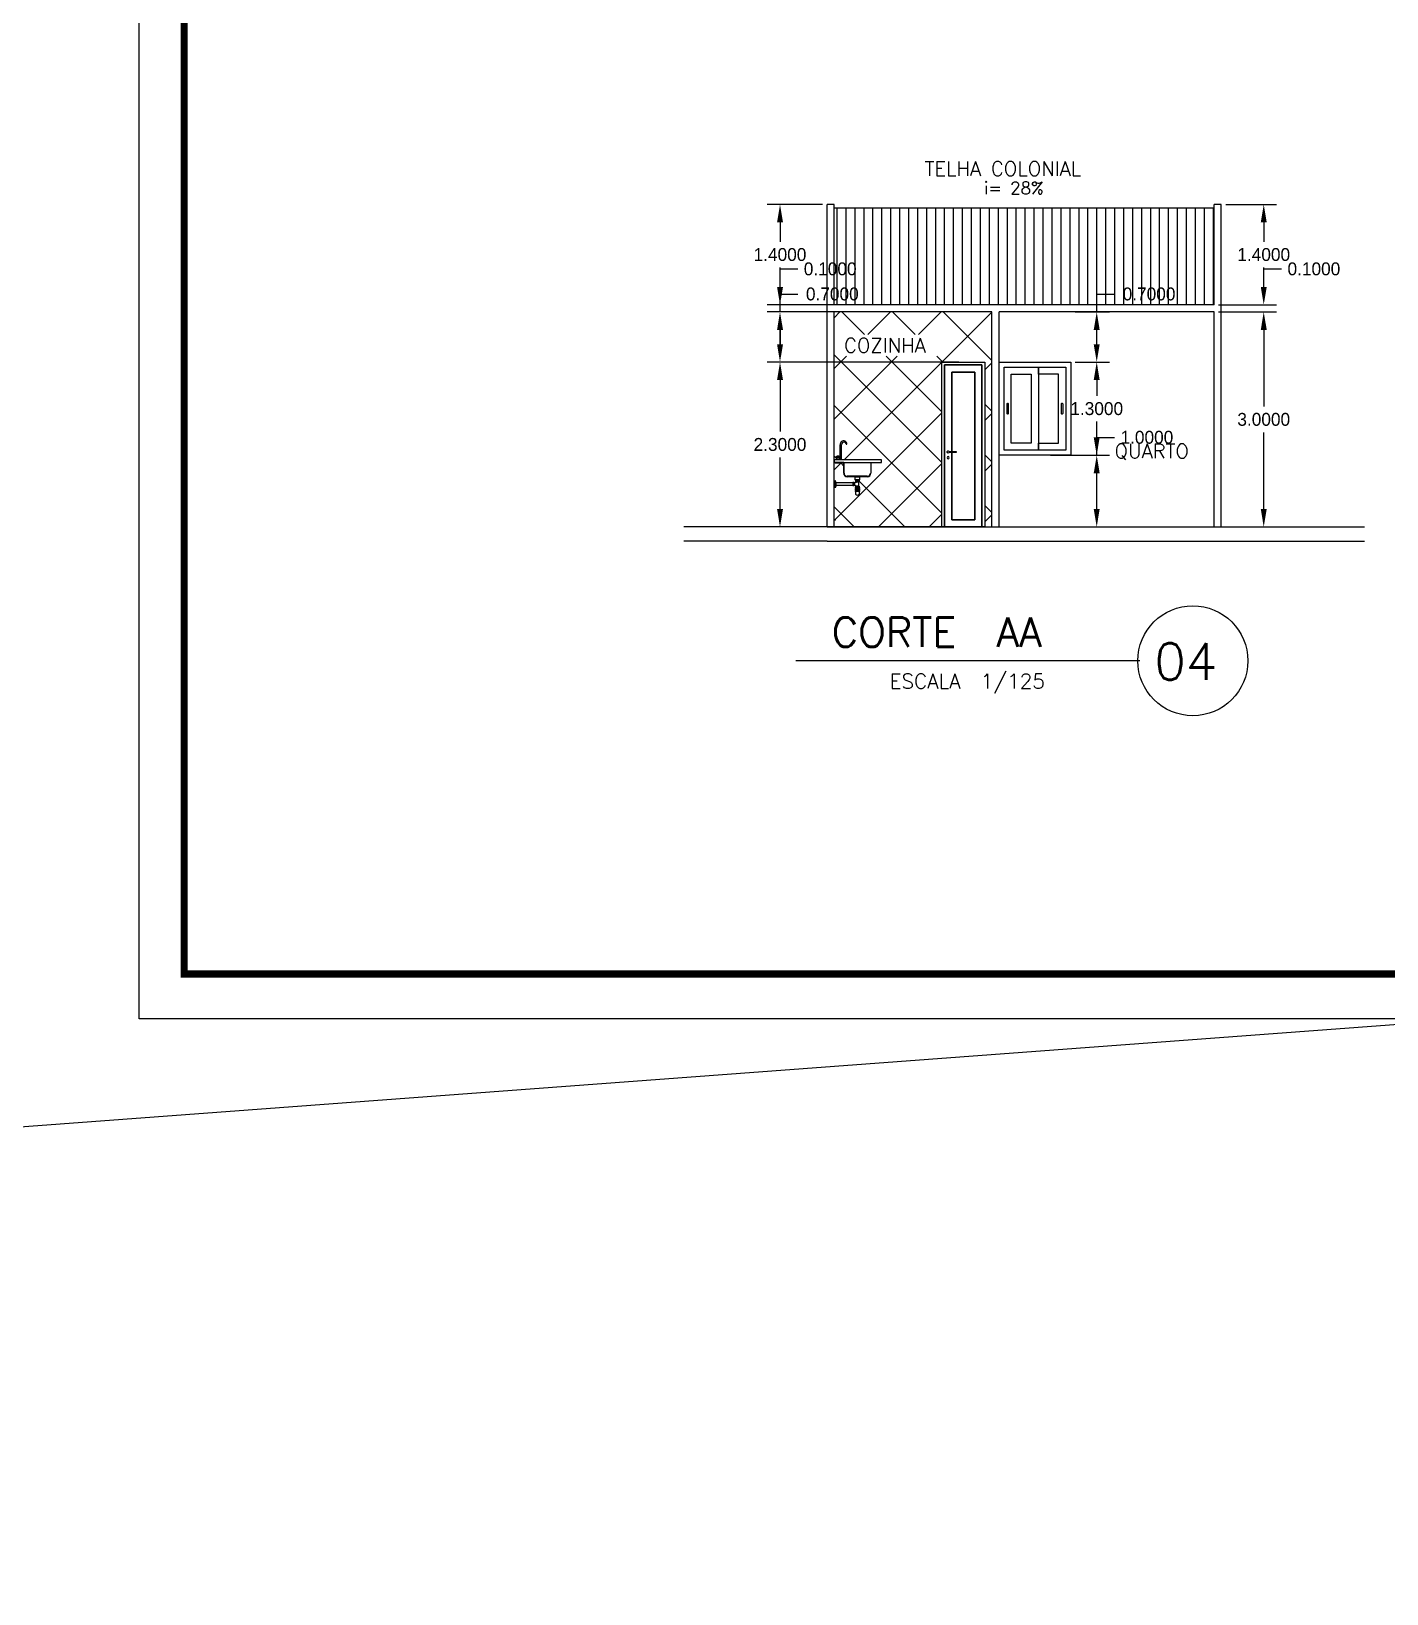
# Model space of a CAD drawing. Extents: x 1223 to 2114, y 507 to 973.
# Drawn here: x 1604.08 to 1622.99, y 608.62 to 630.42 of the extents above; entities that cross this region are included whole.
import ezdxf

# ---------------------------------------------------------------- set-up
doc = ezdxf.new("R2010")
doc.units = 0
doc.header["$MEASUREMENT"] = 0
doc.layers.get('0').update_dxf_attribs({"linetype": 'CONTINUOUS'})
doc.layers.get('DEFPOINTS').update_dxf_attribs({"linetype": 'CONTINUOUS'})
for name, color, linetype in [('BANHO_COZINHA', 7, 'CONTINUOUS'), ('ESQUADRIAS_TIGRE', 7, 'CONTINUOUS'), ('JANELAS', 8, 'CONTINUOUS'), ('JANELAS_INTERNO', 2, 'CONTINUOUS'), ('PAREDE', 2, 'CONTINUOUS'), ('PAREDES', 2, 'CONTINUOUS'), ('REBAIXO', 8, 'CONTINUOUS')]:
    doc.layers.add(name, color=color, linetype=linetype)
doc.styles.add('PADRAO_TXT', font='romans.shx')
doc.styles.add('ROMANS', font='romans', dxfattribs={"height": 0.1})
doc.dimstyles.get("Standard").update_dxf_attribs({"dimtxt": 0.18, "dimasz": 0.18, "dimexe": 0.18, "dimexo": 0.0625, "dimgap": 0.09, "dimtad": 0, "dimtih": 1, "dimtoh": 1, "dimdec": 4, "dimzin": 0, "dimdsep": 46, "dimtxsty": 'Standard', "dimcen": 0.09, "dimadec": 0, "dimazin": 0, "dimtfac": 1, "dimtdec": 4, "dimtofl": 0, "dimtmove": 0, "dimatfit": 3, "dimfxl": 0, "dimtolj": 1, "dimtzin": 0, "dimarcsym": 0})

# ---------------------------------------------------------------- blocks, each defined once
blk = doc.blocks.new('*U20')
at = {"layer": 'ESQUADRIAS_TIGRE', "linetype": 'Continuous', "flags": 128}
for points in [[(0.04, 2.26), (0.04, 0), (0.56, 0), (0.56, 2.26)], [(0.14, 2.16), (0.14, 0.1), (0.46, 0.1), (0.46, 2.16)]]:
    blk.add_lwpolyline(points, close=True, dxfattribs=at)
blk = doc.blocks.new('*U21')
at = {"layer": 'ESQUADRIAS_TIGRE', "linetype": 'Continuous'}
for points in [[(0, 2.3), (0, 0), (0.04, 0), (0.04, 2.26), (0.56, 2.26), (0.56, 0), (0.6, 0), (0.6, 2.3)], [(0.14, 2.16), (0.46, 2.16), (0.46, 0.1), (0.14, 0.1)]]:
    blk.add_lwpolyline(points, close=True, dxfattribs=at)
at = {"layer": 'ESQUADRIAS_TIGRE'}
blk.add_blockref('*U20', (0, 0), dxfattribs=at)
blk = doc.blocks.new('MACANETA_GU_ESQ')
at = {"layer": 'ESQUADRIAS_TIGRE', "linetype": 'Continuous', "flags": 128}
blk.add_lwpolyline([(0, -0.015, 0.414214), (0.015, 0, 0.414214), (0, 0.015), (0, 0.015, 0.268682), (-0.013, 0.007), (-0.052, 0.007), (-0.106, 0.007, 0.414214), (-0.114, 0, 0.414214), (-0.106, -0.008), (-0.052, -0.008), (-0.013, -0.008), (-0.013, -0.008, 0.267224), (0, -0.015)], format="xyb", close=True, dxfattribs=at)
at = {"layer": 'ESQUADRIAS_TIGRE', "linetype": 'Continuous'}
blk.add_circle((0, -0.08), 0.015, dxfattribs=at)
blk = doc.blocks.new('36592010E')
at = {"layer": 'ESQUADRIAS_TIGRE'}
for name, p in [('*U21', (0, 0)), ('MACANETA_GU_ESQ', (0.51, 1.046))]:
    blk.add_blockref(name, p, dxfattribs=at)
at = {"layer": 'ESQUADRIAS_TIGRE', "flags": 1}
for tag, p in [('COD', (0, -0.00762)), ('DESCR', (0, -0.01524))]:
    blk.add_attdef(tag, p, '', height=0.00423, dxfattribs=at)
blk = doc.blocks.new('*U23')
at = {"layer": 'ESQUADRIAS_TIGRE', "linetype": 'Continuous'}
blk.add_lwpolyline([(0.07, 1.23), (0.07, 0.07), (0.45, 0.07), (0.45, 0.17), (0.17, 0.17), (0.17, 1.13), (0.45, 1.13), (0.45, 1.23)], close=True, dxfattribs=at)
blk = doc.blocks.new('*U24')
at = {"layer": 'ESQUADRIAS_TIGRE', "linetype": 'Continuous', "flags": 128}
for points in [[(0.45, 1.23), (0.45, 0.07), (0.93, 0.07), (0.93, 1.23)], [(0.55, 1.13), (0.55, 0.17), (0.83, 0.17), (0.83, 1.13)]]:
    blk.add_lwpolyline(points, close=True, dxfattribs=at)
blk = doc.blocks.new('*U25')
at = {"layer": 'ESQUADRIAS_TIGRE', "linetype": 'Continuous', "flags": 128}
for points in [[(0, 1.3), (0, 0), (1, 0), (1, 1.3)], [(0.07, 1.23), (0.07, 0.07), (0.93, 0.07), (0.93, 1.23)]]:
    blk.add_lwpolyline(points, close=True, dxfattribs=at)
at = {"layer": 'ESQUADRIAS_TIGRE'}
for name in ['*U23', '*U24']:
    blk.add_blockref(name, (0, 0), dxfattribs=at)
blk = doc.blocks.new('PUXADOR_2D')
at = {"layer": 'ESQUADRIAS_TIGRE', "linetype": 'Continuous', "flags": 128}
blk.add_lwpolyline([(0.0125, -0.06), (0.0125, -0.0625, -0.4142136), (0, -0.075), (0, -0.075, -0.4142136), (-0.0125, -0.0625), (-0.0125, -0.06), (-0.0125, 0.06), (-0.0125, 0.0625, -0.4142136), (0, 0.075), (0, 0.075, -0.4142136), (0.0125, 0.0625), (0.0125, 0.06)], format="xyb", close=True, dxfattribs=at)
blk = doc.blocks.new('36406712E')
at = {"layer": 'ESQUADRIAS_TIGRE'}
for name, p in [('*U25', (0, 0)), ('PUXADOR_2D', (0.12, 0.65)), ('PUXADOR_2D', (0.88, 0.65))]:
    blk.add_blockref(name, p, dxfattribs=at)
at = {"layer": 'ESQUADRIAS_TIGRE', "flags": 1}
for tag, p in [('COD', (0, -0.00762)), ('DESCR', (0, -0.01524))]:
    blk.add_attdef(tag, p, '', height=0.00423, dxfattribs=at)
blk = doc.blocks.new('*D610')
at = {"layer": 'DEFPOINTS', "color": 0, "transparency": 16777216}
for p in [(1620.579, 626.508), (1621.272, 626.508), (1620.579, 623.508)]:
    blk.add_point(p, dxfattribs=at)
at = {"layer": 'PAREDE', "color": 0, "lineweight": -2, "transparency": 16777216}
for p, q in [((1620.642, 626.508), (1621.452, 626.508)), ((1620.642, 623.508), (1621.452, 623.508))]:
    blk.add_line(p, q, dxfattribs=at)
at = {"layer": 'PAREDE', "color": 7, "lineweight": -2, "transparency": 16777216}
for p, q in [((1621.272, 626.258), (1621.272, 625.188)), ((1621.272, 623.758), (1621.272, 624.828))]:
    blk.add_line(p, q, dxfattribs=at)
at = {"layer": 'PAREDE', "color": 7, "transparency": 16777216}
for points in [[(1621.231, 626.258), (1621.314, 626.258), (1621.272, 626.508)], [(1621.231, 623.758), (1621.314, 623.758), (1621.272, 623.508)]]:
    blk.add_solid(points, dxfattribs=at)
at = {"layer": 'PAREDE', "color": 0, "transparency": 16777216, "insert": (1621.272, 625.008), "char_height": 0.18, "attachment_point": 5}
blk.add_mtext('\\A1;3.0000', dxfattribs=at)
blk = doc.blocks.new('*D611')
at = {"layer": 'DEFPOINTS', "color": 0, "transparency": 16777216}
for p in [(1620.579, 626.608), (1620.579, 626.508), (1621.272, 626.608)]:
    blk.add_point(p, dxfattribs=at)
at = {"layer": 'PAREDE', "color": 7, "lineweight": -2, "transparency": 16777216}
for p, q in [((1621.272, 626.858), (1621.272, 627.108)), ((1621.272, 627.108), (1621.522, 627.108)), ((1621.272, 626.258), (1621.272, 626.008))]:
    blk.add_line(p, q, dxfattribs=at)
at = {"layer": 'PAREDE', "color": 0, "lineweight": -2, "transparency": 16777216}
for p, q in [((1620.642, 626.608), (1621.452, 626.608)), ((1620.642, 626.508), (1621.452, 626.508))]:
    blk.add_line(p, q, dxfattribs=at)
at = {"layer": 'PAREDE', "color": 7, "transparency": 16777216}
for points in [[(1621.231, 626.858), (1621.314, 626.858), (1621.272, 626.608)], [(1621.231, 626.258), (1621.314, 626.258), (1621.272, 626.508)]]:
    blk.add_solid(points, dxfattribs=at)
at = {"layer": 'PAREDE', "color": 0, "transparency": 16777216, "insert": (1621.972, 627.108), "char_height": 0.18, "attachment_point": 5}
blk.add_mtext('\\A1;0.1000', dxfattribs=at)
blk = doc.blocks.new('*D612')
at = {"layer": 'DEFPOINTS', "color": 0, "transparency": 16777216}
for p in [(1620.679, 628.008), (1621.272, 628.008), (1620.579, 626.608)]:
    blk.add_point(p, dxfattribs=at)
at = {"layer": 'PAREDE', "color": 0, "lineweight": -2, "transparency": 16777216}
for p, q in [((1620.742, 628.008), (1621.452, 628.008)), ((1620.642, 626.608), (1621.452, 626.608))]:
    blk.add_line(p, q, dxfattribs=at)
at = {"layer": 'PAREDE', "color": 7, "lineweight": -2, "transparency": 16777216}
for p, q in [((1621.272, 627.758), (1621.272, 627.488)), ((1621.272, 626.858), (1621.272, 627.128))]:
    blk.add_line(p, q, dxfattribs=at)
at = {"layer": 'PAREDE', "color": 7, "transparency": 16777216}
for points in [[(1621.231, 627.758), (1621.314, 627.758), (1621.272, 628.008)], [(1621.231, 626.858), (1621.314, 626.858), (1621.272, 626.608)]]:
    blk.add_solid(points, dxfattribs=at)
at = {"layer": 'PAREDE', "color": 0, "transparency": 16777216, "insert": (1621.272, 627.308), "char_height": 0.18, "attachment_point": 5}
blk.add_mtext('\\A1;1.4000', dxfattribs=at)
blk = doc.blocks.new('*D613')
at = {"layer": 'DEFPOINTS', "color": 0, "transparency": 16777216}
for p in [(1614.523, 625.808), (1617.079, 625.808), (1617.079, 623.508)]:
    blk.add_point(p, dxfattribs=at)
at = {"layer": 'PAREDE', "color": 0, "lineweight": -2, "transparency": 16777216}
for p, q in [((1617.017, 625.808), (1614.343, 625.808)), ((1617.017, 623.508), (1614.343, 623.508))]:
    blk.add_line(p, q, dxfattribs=at)
at = {"layer": 'PAREDE', "color": 7, "lineweight": -2, "transparency": 16777216}
for p, q in [((1614.523, 625.558), (1614.523, 624.838)), ((1614.523, 623.758), (1614.523, 624.478))]:
    blk.add_line(p, q, dxfattribs=at)
at = {"layer": 'PAREDE', "color": 7, "transparency": 16777216}
for points in [[(1614.482, 625.558), (1614.565, 625.558), (1614.523, 625.808)], [(1614.482, 623.758), (1614.565, 623.758), (1614.523, 623.508)]]:
    blk.add_solid(points, dxfattribs=at)
at = {"layer": 'PAREDE', "color": 0, "transparency": 16777216, "insert": (1614.523, 624.658), "char_height": 0.18, "attachment_point": 5}
blk.add_mtext('\\A1;2.3000', dxfattribs=at)
blk = doc.blocks.new('*D614')
at = {"layer": 'DEFPOINTS', "color": 0, "transparency": 16777216}
for p in [(1614.523, 626.508), (1617.079, 626.508), (1617.079, 625.808)]:
    blk.add_point(p, dxfattribs=at)
at = {"layer": 'PAREDE', "color": 7, "lineweight": -2, "transparency": 16777216}
for p, q in [((1614.523, 626.508), (1614.523, 626.758)), ((1614.523, 626.758), (1614.773, 626.758)), ((1614.523, 626.058), (1614.523, 626.258))]:
    blk.add_line(p, q, dxfattribs=at)
at = {"layer": 'PAREDE', "color": 0, "lineweight": -2, "transparency": 16777216}
for p, q in [((1617.017, 626.508), (1614.343, 626.508)), ((1617.017, 625.808), (1614.343, 625.808))]:
    blk.add_line(p, q, dxfattribs=at)
at = {"layer": 'PAREDE', "color": 7, "transparency": 16777216}
for points in [[(1614.482, 626.258), (1614.565, 626.258), (1614.523, 626.508)], [(1614.482, 626.058), (1614.565, 626.058), (1614.523, 625.808)]]:
    blk.add_solid(points, dxfattribs=at)
at = {"layer": 'PAREDE', "color": 0, "transparency": 16777216, "insert": (1615.253, 626.758), "char_height": 0.18, "attachment_point": 5}
blk.add_mtext('\\A1;0.7000', dxfattribs=at)
blk = doc.blocks.new('*D615')
at = {"layer": 'DEFPOINTS', "color": 0, "transparency": 16777216}
for p in [(1614.523, 626.608), (1617.079, 626.608), (1617.079, 626.508)]:
    blk.add_point(p, dxfattribs=at)
at = {"layer": 'PAREDE', "color": 7, "lineweight": -2, "transparency": 16777216}
for p, q in [((1614.523, 626.858), (1614.523, 627.108)), ((1614.523, 627.108), (1614.773, 627.108)), ((1614.523, 626.258), (1614.523, 626.008))]:
    blk.add_line(p, q, dxfattribs=at)
at = {"layer": 'PAREDE', "color": 0, "lineweight": -2, "transparency": 16777216}
for p, q in [((1617.017, 626.608), (1614.343, 626.608)), ((1617.017, 626.508), (1614.343, 626.508))]:
    blk.add_line(p, q, dxfattribs=at)
at = {"layer": 'PAREDE', "color": 7, "transparency": 16777216}
for points in [[(1614.482, 626.858), (1614.565, 626.858), (1614.523, 626.608)], [(1614.482, 626.258), (1614.565, 626.258), (1614.523, 626.508)]]:
    blk.add_solid(points, dxfattribs=at)
at = {"layer": 'PAREDE', "color": 0, "transparency": 16777216, "insert": (1615.223, 627.108), "char_height": 0.18, "attachment_point": 5}
blk.add_mtext('\\A1;0.1000', dxfattribs=at)
blk = doc.blocks.new('*D616')
at = {"layer": 'DEFPOINTS', "color": 0, "transparency": 16777216}
for p in [(1614.523, 628.008), (1615.179, 628.008), (1617.079, 626.608)]:
    blk.add_point(p, dxfattribs=at)
at = {"layer": 'PAREDE', "color": 0, "lineweight": -2, "transparency": 16777216}
for p, q in [((1615.117, 628.008), (1614.343, 628.008)), ((1617.017, 626.608), (1614.343, 626.608))]:
    blk.add_line(p, q, dxfattribs=at)
at = {"layer": 'PAREDE', "color": 7, "lineweight": -2, "transparency": 16777216}
for p, q in [((1614.523, 627.758), (1614.523, 627.488)), ((1614.523, 626.858), (1614.523, 627.128))]:
    blk.add_line(p, q, dxfattribs=at)
at = {"layer": 'PAREDE', "color": 7, "transparency": 16777216}
for points in [[(1614.482, 627.758), (1614.565, 627.758), (1614.523, 628.008)], [(1614.482, 626.858), (1614.565, 626.858), (1614.523, 626.608)]]:
    blk.add_solid(points, dxfattribs=at)
at = {"layer": 'PAREDE', "color": 0, "transparency": 16777216, "insert": (1614.523, 627.308), "char_height": 0.18, "attachment_point": 5}
blk.add_mtext('\\A1;1.4000', dxfattribs=at)
blk = doc.blocks.new('*D617')
at = {"layer": 'DEFPOINTS', "color": 0, "transparency": 16777216}
for p in [(1618.235, 624.508), (1618.942, 624.508), (1618.235, 623.508)]:
    blk.add_point(p, dxfattribs=at)
at = {"layer": 'PAREDE', "color": 7, "lineweight": -2, "transparency": 16777216}
for p, q in [((1618.942, 624.508), (1618.942, 624.758)), ((1618.942, 624.758), (1619.192, 624.758)), ((1618.942, 623.758), (1618.942, 624.258))]:
    blk.add_line(p, q, dxfattribs=at)
at = {"layer": 'PAREDE', "color": 0, "lineweight": -2, "transparency": 16777216}
for p, q in [((1618.297, 624.508), (1619.122, 624.508)), ((1618.297, 623.508), (1619.122, 623.508))]:
    blk.add_line(p, q, dxfattribs=at)
at = {"layer": 'PAREDE', "color": 7, "transparency": 16777216}
for points in [[(1618.9, 624.258), (1618.983, 624.258), (1618.942, 624.508)], [(1618.9, 623.758), (1618.983, 623.758), (1618.942, 623.508)]]:
    blk.add_solid(points, dxfattribs=at)
at = {"layer": 'PAREDE', "color": 0, "transparency": 16777216, "insert": (1619.642, 624.758), "char_height": 0.18, "attachment_point": 5}
blk.add_mtext('\\A1;1.0000', dxfattribs=at)
blk = doc.blocks.new('*D618')
at = {"layer": 'DEFPOINTS', "color": 0, "transparency": 16777216}
for p in [(1618.579, 625.808), (1618.942, 625.808), (1618.235, 624.508)]:
    blk.add_point(p, dxfattribs=at)
at = {"layer": 'PAREDE', "color": 0, "lineweight": -2, "transparency": 16777216}
for p, q in [((1618.642, 625.808), (1619.122, 625.808)), ((1618.297, 624.508), (1619.122, 624.508))]:
    blk.add_line(p, q, dxfattribs=at)
at = {"layer": 'PAREDE', "color": 7, "lineweight": -2, "transparency": 16777216}
for p, q in [((1618.942, 625.558), (1618.942, 625.338)), ((1618.942, 624.758), (1618.942, 624.978))]:
    blk.add_line(p, q, dxfattribs=at)
at = {"layer": 'PAREDE', "color": 7, "transparency": 16777216}
for points in [[(1618.9, 625.558), (1618.983, 625.558), (1618.942, 625.808)], [(1618.9, 624.758), (1618.983, 624.758), (1618.942, 624.508)]]:
    blk.add_solid(points, dxfattribs=at)
at = {"layer": 'PAREDE', "color": 0, "transparency": 16777216, "insert": (1618.942, 625.158), "char_height": 0.18, "attachment_point": 5}
blk.add_mtext('\\A1;1.3000', dxfattribs=at)
blk = doc.blocks.new('*D619')
at = {"layer": 'DEFPOINTS', "color": 0, "transparency": 16777216}
for p in [(1618.579, 626.508), (1618.942, 626.508), (1618.579, 625.808)]:
    blk.add_point(p, dxfattribs=at)
at = {"layer": 'PAREDE', "color": 7, "lineweight": -2, "transparency": 16777216}
for p, q in [((1618.942, 626.508), (1618.942, 626.758)), ((1618.942, 626.758), (1619.192, 626.758)), ((1618.942, 626.058), (1618.942, 626.258))]:
    blk.add_line(p, q, dxfattribs=at)
at = {"layer": 'PAREDE', "color": 0, "lineweight": -2, "transparency": 16777216}
for p, q in [((1618.642, 626.508), (1619.122, 626.508)), ((1618.642, 625.808), (1619.122, 625.808))]:
    blk.add_line(p, q, dxfattribs=at)
at = {"layer": 'PAREDE', "color": 7, "transparency": 16777216}
for points in [[(1618.9, 626.258), (1618.983, 626.258), (1618.942, 626.508)], [(1618.9, 626.058), (1618.983, 626.058), (1618.942, 625.808)]]:
    blk.add_solid(points, dxfattribs=at)
at = {"layer": 'PAREDE', "color": 0, "transparency": 16777216, "insert": (1619.672, 626.758), "char_height": 0.18, "attachment_point": 5}
blk.add_mtext('\\A1;0.7000', dxfattribs=at)
blk = doc.blocks.new('*X212')
at = {"color": 0}
for p, q in [((1615.32, 626.608), (1615.32, 627.958)), ((1615.445, 626.608), (1615.445, 627.958)), ((1615.57, 626.608), (1615.57, 627.958)), ((1615.695, 626.608), (1615.695, 627.958)), ((1615.82, 626.608), (1615.82, 627.958)), ((1615.945, 626.608), (1615.945, 627.958)), ((1616.07, 626.608), (1616.07, 627.958)), ((1616.195, 626.608), (1616.195, 627.958)), ((1616.32, 626.608), (1616.32, 627.958)), ((1616.445, 626.608), (1616.445, 627.958)), ((1616.57, 626.608), (1616.57, 627.958)), ((1616.695, 626.608), (1616.695, 627.958)), ((1616.82, 626.608), (1616.82, 627.958)), ((1616.945, 626.608), (1616.945, 627.958)), ((1617.07, 626.608), (1617.07, 627.958)), ((1617.195, 626.608), (1617.195, 627.958)), ((1617.32, 626.608), (1617.32, 627.958)), ((1617.445, 626.608), (1617.445, 627.958)), ((1617.57, 626.608), (1617.57, 627.958)), ((1617.695, 626.608), (1617.695, 627.958)), ((1617.82, 626.608), (1617.82, 627.958)), ((1617.945, 626.608), (1617.945, 627.958)), ((1618.07, 626.608), (1618.07, 627.958)), ((1618.195, 626.608), (1618.195, 627.958)), ((1618.32, 626.608), (1618.32, 627.958)), ((1618.445, 626.608), (1618.445, 627.958)), ((1618.57, 626.608), (1618.57, 627.958)), ((1618.695, 626.608), (1618.695, 627.958)), ((1618.82, 626.608), (1618.82, 627.958)), ((1618.945, 626.608), (1618.945, 627.958)), ((1619.07, 626.608), (1619.07, 627.958)), ((1619.195, 626.608), (1619.195, 627.958)), ((1619.32, 626.608), (1619.32, 627.958)), ((1619.445, 626.608), (1619.445, 627.958)), ((1619.57, 626.608), (1619.57, 627.958)), ((1619.695, 626.608), (1619.695, 627.958)), ((1619.82, 626.608), (1619.82, 627.958)), ((1619.945, 626.608), (1619.945, 627.958)), ((1620.07, 626.608), (1620.07, 627.958)), ((1620.195, 626.608), (1620.195, 627.958)), ((1620.32, 626.608), (1620.32, 627.958)), ((1620.445, 626.608), (1620.445, 627.958)), ((1620.57, 626.608), (1620.57, 627.958))]:
    blk.add_line(p, q, dxfattribs=at)
blk = doc.blocks.new('CUBA1L')
at = {"layer": 'BANHO_COZINHA'}
for p, q in [((0.12, 0.8), (0, 0.8)), ((0.12, 0.79), (0, 0.79)), ((0.12, 0.8), (0.5, 0.8)), ((0.5, 0.8), (0.5, 0.65)), ((0, 0.548), (0, 0.445)), ((0.016, 0.515), (0, 0.548)), ((0.016, 0.48), (0, 0.445)), ((0.25, 0.515), (0.016, 0.515)), ((0.016, 0.48), (0.016, 0.515)), ((0.25, 0.48), (0.016, 0.48)), ((0.45, 0.606), (0.17, 0.606)), ((0.45, 0.6), (0.17, 0.6)), ((0.267, 0.522), (0.25, 0.522)), ((0.267, 0.473), (0.25, 0.473)), ((0.292, 0.515), (0.267, 0.515)), ((0.292, 0.48), (0.267, 0.48)), ((0.343, 0.595), (0.277, 0.595)), ((0.343, 0.555), (0.277, 0.555)), ((0.34, 0.45), (0.28, 0.45)), ((0.34, 0.438), (0.28, 0.438)), ((0.337, 0.545), (0.283, 0.545)), ((0.337, 0.525), (0.283, 0.525)), ((0.335, 0.47), (0.285, 0.47)), ((0.34, 0.429), (0.28, 0.429)), ((0.34, 0.418), (0.28, 0.418)), ((0.34, 0.406), (0.28, 0.406)), ((0.34, 0.395), (0.28, 0.395))]:
    blk.add_line(p, q, dxfattribs=at)
for points in [[(0.12, 0.65), (0.12, 0.8)], [(0.126, 0.65), (0.126, 0.8)], [(0.25, 0.522), (0.25, 0.473)], [(0.25, 0.522), (0.25, 0.473)], [(0.267, 0.522), (0.267, 0.473)], [(0.277, 0.6), (0.277, 0.555)], [(0.28, 0.45), (0.28, 0.438)], [(0.283, 0.545), (0.283, 0.525)], [(0.285, 0.555), (0.285, 0.545)], [(0.285, 0.47), (0.285, 0.45)], [(0.285, 0.438), (0.285, 0.429)], [(0.292, 0.525), (0.292, 0.515)], [(0.292, 0.48), (0.292, 0.47)], [(0.328, 0.525), (0.328, 0.47)], [(0.335, 0.555), (0.335, 0.545)], [(0.335, 0.47), (0.335, 0.45)], [(0.335, 0.438), (0.335, 0.429)], [(0.337, 0.545), (0.337, 0.525)], [(0.34, 0.45), (0.34, 0.438)], [(0.343, 0.6), (0.343, 0.555)], [(0.28, 0.429), (0.28, 0.418)], [(0.28, 0.406), (0.28, 0.395)], [(0.285, 0.418), (0.285, 0.406)], [(0.285, 0.395), (0.285, 0.355)], [(0.335, 0.418), (0.335, 0.406)], [(0.335, 0.395), (0.335, 0.355)], [(0.34, 0.429), (0.34, 0.418)], [(0.34, 0.406), (0.34, 0.395)]]:
    blk.add_lwpolyline(points, dxfattribs=at)
for centre, radius, start, end in [((0.17, 0.65), 0.05, 180, 270), ((0.17, 0.65), 0.0442, 180, 270), ((0.45, 0.65), 0.05, 270, 0), ((0.45, 0.65), 0.0442, 270, 0), ((0.31, 0.381), 0.0362, 226.3972, 313.6028)]:
    blk.add_arc(centre, radius, start, end, dxfattribs=at)
blk.add_point((0, 0), dxfattribs=at)
blk = doc.blocks.new('*X213')
at = {"color": 0}
for p, q in [((1615.279, 626.428), (1615.359, 626.508)), ((1615.386, 626.508), (1615.703, 626.191)), ((1615.749, 626.191), (1616.066, 626.508)), ((1616.093, 626.508), (1616.411, 626.191)), ((1616.456, 626.191), (1616.773, 626.508)), ((1616.78, 625.808), (1617.479, 626.507)), ((1616.8, 626.508), (1617.479, 625.829)), ((1615.279, 625.908), (1616.779, 624.408)), ((1615.279, 625.014), (1616.156, 625.891)), ((1615.279, 625.721), (1615.449, 625.891)), ((1615.417, 624.445), (1616.779, 625.807)), ((1616.003, 625.891), (1616.779, 625.115)), ((1616.711, 625.891), (1616.793, 625.808)), ((1617.379, 625.7), (1617.479, 625.8)), ((1615.279, 625.201), (1616.779, 623.701)), ((1615.279, 623.6), (1616.779, 625.1)), ((1617.379, 625.222), (1617.479, 625.122)), ((1617.379, 624.993), (1617.479, 625.093)), ((1615.279, 624.494), (1615.311, 624.462)), ((1617.379, 624.515), (1617.479, 624.415)), ((1615.279, 624.307), (1615.38, 624.408)), ((1615.365, 624.408), (1615.411, 624.362)), ((1615.895, 623.508), (1616.779, 624.393)), ((1617.379, 624.286), (1617.479, 624.386)), ((1615.565, 624.208), (1615.569, 624.204)), ((1615.628, 624.145), (1616.265, 623.508)), ((1615.279, 623.787), (1615.558, 623.508)), ((1617.379, 623.808), (1617.479, 623.708)), ((1616.602, 623.508), (1616.779, 623.686)), ((1617.379, 623.579), (1617.479, 623.679))]:
    blk.add_line(p, q, dxfattribs=at)

msp = doc.modelspace()

# ---------------------------------------------------------------- linework, layer by layer
msp.add_lwpolyline([(1642.70881, 642.89492), (1642.70881, 616.64492), (1605.58381, 616.64492), (1605.58381, 642.89492)], close=True)
at = {"const_width": 0.1}
msp.add_lwpolyline([(1642.08381, 641.39492), (1642.08381, 617.26992), (1606.20881, 617.26992), (1606.20881, 641.39492)], close=True, dxfattribs=at)
at = {"layer": 'BANHO_COZINHA'}
for p, q in [((1615.38243, 624.44481), (1615.38243, 624.65498)), ((1615.44813, 624.66267), (1615.45654, 624.66357)), ((1615.36437, 624.44481), (1615.36437, 624.65331))]:
    msp.add_line(p, q, dxfattribs=at)
for points in [[(1615.36049, 624.46997), (1615.30572, 624.46997), (1615.30572, 624.48923), (1615.36049, 624.48923)], [(1615.34419, 624.48923), (1615.32202, 624.48923), (1615.32202, 624.50166), (1615.34419, 624.50166)]]:
    msp.add_lwpolyline(points, close=True, dxfattribs=at)
msp.add_lwpolyline([(1615.35669, 624.44481), (1615.35669, 624.46997), (1615.31105, 624.46997), (1615.31105, 624.44481)], dxfattribs=at)
for centre, radius, start, end in [((1615.40996, 624.66288), 0.04659, 0.846352, 191.846385), ((1615.41529, 624.65932), 0.03314, 4.078276, 187.527877)]:
    msp.add_arc(centre, radius, start, end, dxfattribs=at)
at = {"layer": 'JANELAS'}
for p, q in [((1620.57924, 627.95837), (1615.27924, 627.95837)), ((1619.54422, 621.64062), (1614.74224, 621.64062))]:
    msp.add_line(p, q, dxfattribs=at)
msp.add_circle((1620.28268, 621.64062), 0.76764, dxfattribs=at)
at = {"layer": 'JANELAS_INTERNO'}
msp.add_line((1516.64871, 608.62187), (2113.74782, 653.18983), dxfattribs=at)
at = {"layer": 'PAREDE'}
for p, q in [((1615.17924, 623.50837), (1615.17924, 628.00837)), ((1615.27924, 628.00837), (1615.17924, 628.00837)), ((1615.27924, 626.60837), (1615.27924, 628.00837)), ((1620.67924, 628.00837), (1620.57924, 628.00837)), ((1620.57924, 626.60837), (1620.57924, 628.00837)), ((1620.67924, 623.50837), (1620.67924, 628.00837)), ((1620.57924, 626.60837), (1615.27924, 626.60837)), ((1615.27924, 623.50837), (1615.27924, 626.50837)), ((1617.47924, 626.50837), (1615.27924, 626.50837)), ((1617.47924, 623.50837), (1617.47924, 626.50837)), ((1620.57924, 626.50837), (1617.57924, 626.50837)), ((1617.57924, 623.50837), (1617.57924, 626.50837)), ((1620.57924, 623.50837), (1620.57924, 626.50837)), ((1615.17924, 623.50837), (1613.17924, 623.50837)), ((1615.17924, 623.50837), (1620.67924, 623.50837)), ((1620.67924, 623.50837), (1622.67924, 623.50837)), ((1615.17924, 623.30837), (1613.17924, 623.30837)), ((1615.17924, 623.30837), (1620.67924, 623.30837)), ((1620.67924, 623.30837), (1622.67924, 623.30837))]:
    msp.add_line(p, q, dxfattribs=at)
at = {"layer": 'REBAIXO'}
msp.add_lwpolyline([(1615.9371, 624.44481), (1615.27924, 624.44481), (1615.27924, 624.40837), (1615.9371, 624.40837)], close=True, dxfattribs=at)

# ---------------------------------------------------------------- block references
at = {"layer": 'PAREDE', "xscale": -1}
for name, p in [('36592010E', (1617.37924, 623.50837)), ('36406712E', (1618.57924, 624.50837))]:
    msp.add_blockref(name, p, dxfattribs=at)
at = {"layer": 'REBAIXO', "linetype": 'Continuous'}
for name in ['*X212', '*X213']:
    msp.add_blockref(name, (0, 0), dxfattribs=at)
at = {"layer": 'REBAIXO'}
msp.add_blockref('CUBA1L', (1615.29127, 623.60837), dxfattribs=at)

# ---------------------------------------------------------------- texts
at = {"layer": 'JANELAS'}
for s, height, style, p in [('i= 28%', 0.17, 'PADRAO_TXT', (1617.37032, 628.15296)), (' ESCALA  1/125', 0.2047032, 'ROMANS', (1615.911, 621.25364))]:
    msp.add_text(s, height=height, dxfattribs=dict(at, style=style)).set_placement(p)
at = {"layer": 'PAREDE'}
for s, height, style, p in [('TELHA COLONIAL', 0.2, 'PADRAO_TXT', (1616.53968, 628.40796)), ('COZINHA', 0.2, 'PADRAO_TXT', (1615.4162, 625.94086)), ('QUARTO', 0.2, 'PADRAO_TXT', (1619.19055, 624.46554)), ('04', 0.511758, 'ROMANS', (1619.74519, 621.37499))]:
    msp.add_text(s, height=height, dxfattribs=dict(at, style=style)).set_placement(p)
at = {"layer": 'PAREDES', "style": 'ROMANS'}
msp.add_text('CORTE  AA', height=0.409406, dxfattribs=at).set_placement((1615.24532, 621.83543))

# ---------------------------------------------------------------- dimensions: what is measured, and where the dimension line sits
at = {"layer": 'PAREDE'}
for base, p1, p2, picture, middle in [((1614.5234, 628.00837), (1617.07924, 626.60837), (1615.17924, 628.00837), '*D616', (1614.5234, 627.30837)), ((1621.27218, 628.00837), (1620.57924, 626.60837), (1620.67924, 628.00837), '*D612', (1621.27218, 627.30837)), ((1614.5234, 626.60837), (1617.07924, 626.50837), (1617.07924, 626.60837), '*D615', (1615.2234, 627.10837)), ((1621.27218, 626.60837), (1620.57924, 626.50837), (1620.57924, 626.60837), '*D611', (1621.97218, 627.10837)), ((1614.5234, 626.50837), (1617.07924, 625.80837), (1617.07924, 626.50837), '*D614', (1615.2534, 626.75837)), ((1618.94158, 626.50837), (1618.57924, 625.80837), (1618.57924, 626.50837), '*D619', (1619.67158, 626.75837)), ((1621.27218, 626.50837), (1620.57924, 623.50837), (1620.57924, 626.50837), '*D610', (1621.27218, 625.00837)), ((1614.5234, 625.80837), (1617.07924, 623.50837), (1617.07924, 625.80837), '*D613', (1614.5234, 624.65837)), ((1618.94158, 625.80837), (1618.23467, 624.50837), (1618.57924, 625.80837), '*D618', (1618.94158, 625.15837)), ((1618.94158, 624.50837), (1618.23467, 623.50837), (1618.23467, 624.50837), '*D617', (1619.64158, 624.75837))]:
    dim = msp.add_linear_dim(base=base, p1=p1, p2=p2, angle=90, dimstyle='Standard', override={"dimasz": 0.25, "dimlfac": 1, "dimclrd": 7}, dxfattribs=at)
    dim.commit()
    dim.dimension.update_dxf_attribs({"geometry": picture, "text_midpoint": middle})

doc.saveas('drawing.dxf')
